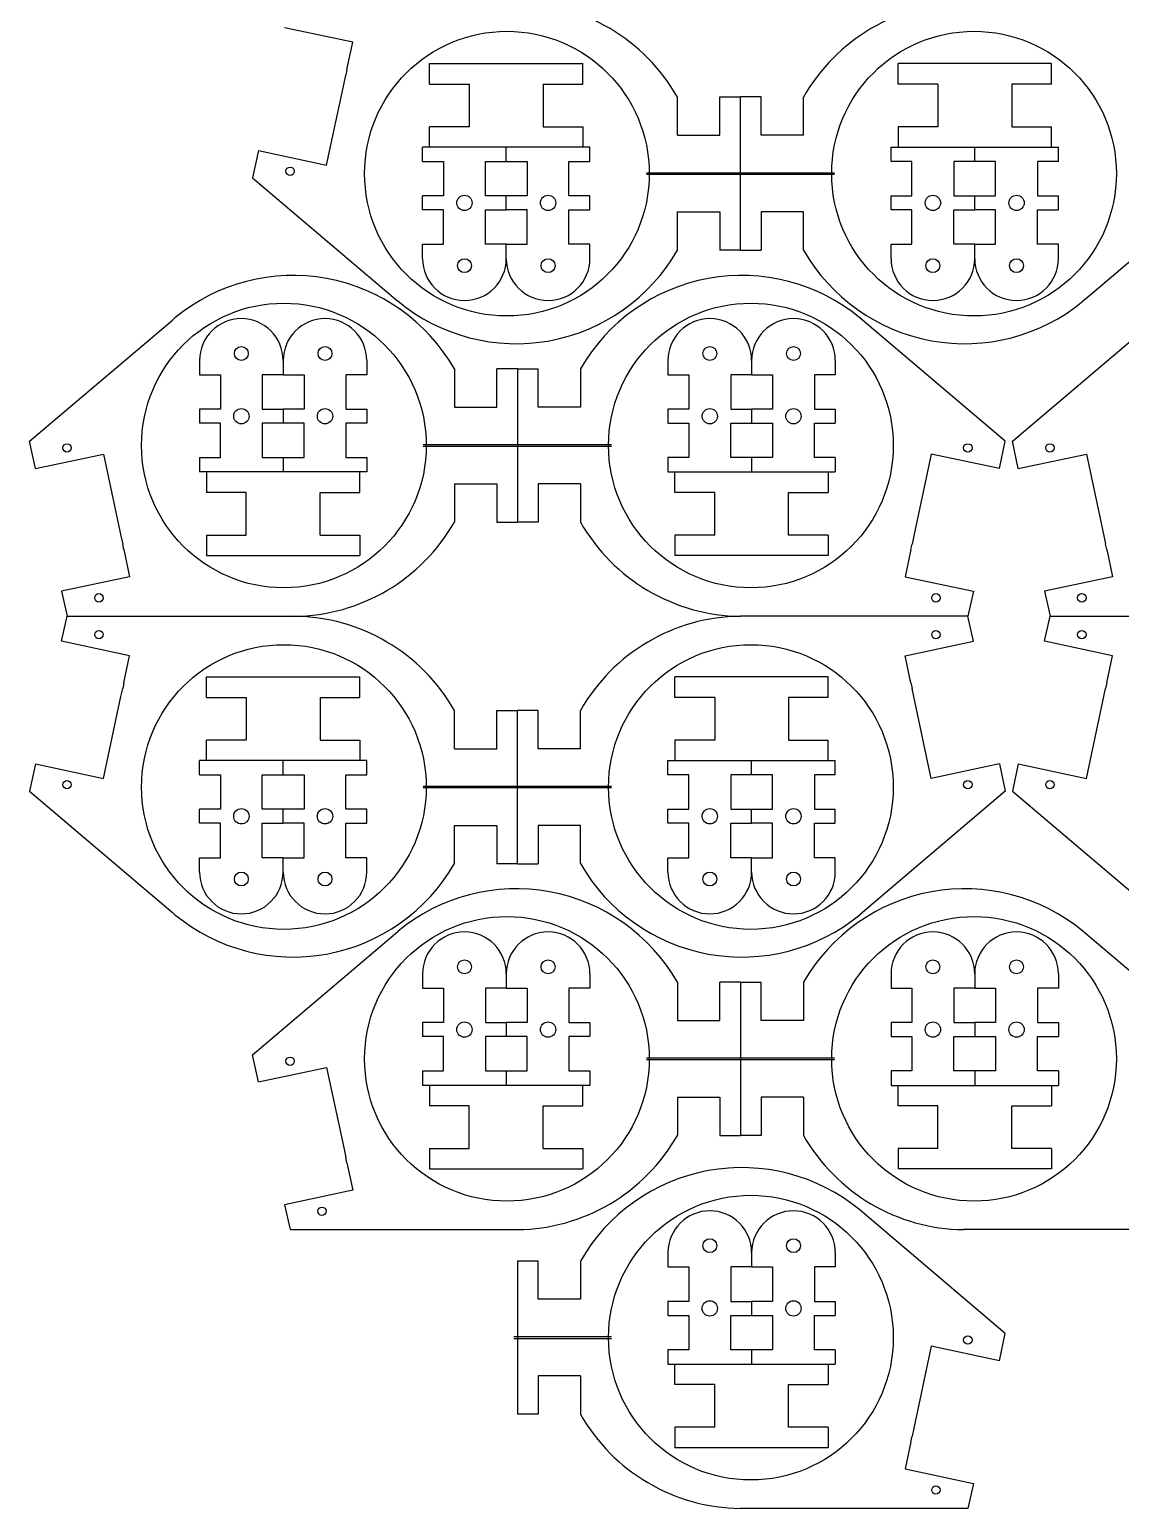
# Model space of a CAD drawing. Extents: x 0.2 to 23.7, y 0.2 to 17.8.
# Drawn here: x 0.15 to 7.98, y 0.2 to 10.81 of the extents above; entities that cross this region are included whole.
import ezdxf

# ---------------------------------------------------------------- set-up
doc = ezdxf.new("R2010")
doc.units = 0
doc.layers.add('20', color=253, linetype='CONTINUOUS')

msp = doc.modelspace()

# ---------------------------------------------------------------- linework, layer by layer
at = {"layer": '20'}
for p, q in [((2.468906, 10.717146), (1.979832, 10.821102)), ((2.427324, 10.521517), (2.468906, 10.717146)), ((2.427324, 10.521517), (2.4189, 10.4825)), ((3.02, 10.418), (3.02, 10.565)), ((3.02, 10.565), (4.12, 10.565)), ((4.12, 10.418), (4.12, 10.565)), ((6.38, 10.418), (6.38, 10.565)), ((7.48, 10.565), (6.38, 10.565)), ((7.48, 10.418), (7.48, 10.565)), ((2.281785, 9.836813), (2.406532, 10.423702)), ((2.406532, 10.423702), (2.4189, 10.4825)), ((3.02, 10.418), (3.305, 10.418)), ((3.305, 10.418), (3.305, 10.112)), ((3.835, 10.418), (3.835, 10.112)), ((3.835, 10.418), (4.12, 10.418)), ((6.665, 10.418), (6.38, 10.418)), ((6.665, 10.418), (6.665, 10.112)), ((7.48, 10.418), (7.195, 10.418)), ((7.195, 10.418), (7.195, 10.112)), ((4.798, 10.05), (4.798, 10.324)), ((5.102, 10.325), (5.25, 10.325)), ((5.102, 10.05), (5.102, 10.325)), ((5.25, 9.225), (5.25, 10.325)), ((5.398, 10.325), (5.25, 10.325)), ((5.398, 10.05), (5.398, 10.325)), ((5.702, 10.05), (5.702, 10.324)), ((3.02, 9.965), (3.02, 10.112)), ((3.305, 10.112), (3.02, 10.112)), ((3.835, 10.112), (4.12, 10.112)), ((4.12, 10.112), (4.12, 9.965)), ((6.38, 10.112), (6.38, 9.965)), ((6.665, 10.112), (6.38, 10.112)), ((7.195, 10.112), (7.48, 10.112)), ((7.48, 9.965), (7.48, 10.112)), ((4.798, 10.05), (5.102, 10.05)), ((5.702, 10.05), (5.398, 10.05)), ((1.792711, 9.940769), (1.751129, 9.74514)), ((1.792711, 9.940769), (2.281785, 9.836813)), ((3.57, 9.965), (2.97, 9.965)), ((2.97, 9.862), (2.97, 9.965)), ((3.57, 9.862), (3.57, 9.965)), ((4.17, 9.965), (3.57, 9.965)), ((4.17, 9.862), (4.17, 9.965)), ((6.33, 9.965), (6.93, 9.965)), ((6.33, 9.862), (6.33, 9.965)), ((6.93, 9.965), (7.53, 9.965)), ((6.93, 9.862), (6.93, 9.965)), ((7.53, 9.862), (7.53, 9.965)), ((2.97, 9.862), (3.12, 9.862)), ((3.12, 9.862), (3.12, 9.615)), ((3.42, 9.615), (3.42, 9.862)), ((3.42, 9.862), (3.57, 9.862)), ((3.57, 9.862), (3.72, 9.862)), ((3.72, 9.862), (3.72, 9.615)), ((4.02, 9.615), (4.02, 9.862)), ((4.02, 9.862), (4.17, 9.862)), ((4.575, 9.78), (5.925, 9.78)), ((5.925, 9.77), (4.575, 9.77)), ((6.48, 9.862), (6.33, 9.862)), ((6.48, 9.615), (6.48, 9.862)), ((6.93, 9.862), (6.78, 9.862)), ((6.78, 9.862), (6.78, 9.615)), ((7.08, 9.862), (6.93, 9.862)), ((7.08, 9.615), (7.08, 9.862)), ((7.53, 9.862), (7.38, 9.862)), ((7.38, 9.862), (7.38, 9.615)), ((1.751129, 9.74514), (2.775, 8.875)), ((8.748871, 9.74514), (7.725, 8.875)), ((2.97, 9.515), (2.97, 9.615)), ((3.12, 9.615), (2.97, 9.615)), ((3.57, 9.615), (3.42, 9.615)), ((3.57, 9.515), (3.57, 9.615)), ((3.72, 9.615), (3.57, 9.615)), ((4.17, 9.615), (4.02, 9.615)), ((4.17, 9.515), (4.17, 9.615)), ((6.33, 9.515), (6.33, 9.615)), ((6.33, 9.615), (6.48, 9.615)), ((6.78, 9.615), (6.93, 9.615)), ((6.93, 9.515), (6.93, 9.615)), ((6.93, 9.615), (7.08, 9.615)), ((7.38, 9.615), (7.53, 9.615)), ((7.53, 9.515), (7.53, 9.615)), ((3.12, 9.515), (2.97, 9.515)), ((3.12, 9.268), (3.12, 9.515)), ((3.42, 9.268), (3.42, 9.515)), ((3.42, 9.515), (3.57, 9.515)), ((3.72, 9.515), (3.57, 9.515)), ((3.72, 9.268), (3.72, 9.515)), ((4.02, 9.268), (4.02, 9.515)), ((4.02, 9.515), (4.17, 9.515)), ((4.798, 9.226), (4.798, 9.5)), ((4.798, 9.5), (5.102, 9.5)), ((5.102, 9.5), (5.102, 9.225)), ((5.702, 9.5), (5.398, 9.5)), ((5.398, 9.5), (5.398, 9.225)), ((5.702, 9.226), (5.702, 9.5)), ((6.48, 9.515), (6.33, 9.515)), ((6.48, 9.268), (6.48, 9.515)), ((6.78, 9.268), (6.78, 9.515)), ((6.78, 9.515), (6.93, 9.515)), ((7.08, 9.515), (6.93, 9.515)), ((7.08, 9.268), (7.08, 9.515)), ((7.38, 9.268), (7.38, 9.515)), ((7.38, 9.515), (7.53, 9.515)), ((2.97, 9.165), (2.97, 9.268)), ((2.97, 9.268), (3.12, 9.268)), ((3.57, 9.268), (3.42, 9.268)), ((3.57, 9.165), (3.57, 9.268)), ((3.57, 9.268), (3.72, 9.268)), ((4.17, 9.268), (4.02, 9.268)), ((4.17, 9.165), (4.17, 9.268)), ((6.33, 9.165), (6.33, 9.268)), ((6.33, 9.268), (6.48, 9.268)), ((6.93, 9.268), (6.78, 9.268)), ((6.93, 9.165), (6.93, 9.268)), ((6.93, 9.268), (7.08, 9.268)), ((7.53, 9.268), (7.38, 9.268)), ((7.53, 9.165), (7.53, 9.268)), ((5.25, 9.225), (5.102, 9.225)), ((5.25, 9.225), (5.398, 9.225)), ((2.775, 8.875), (2.7938, 8.8592)), ((7.725, 8.875), (7.7062, 8.8592)), ((0.151129, 7.85486), (1.175, 8.725)), ((1.175, 8.725), (1.1938, 8.7408)), ((6.125, 8.725), (6.1062, 8.7408)), ((7.148871, 7.85486), (6.125, 8.725)), ((7.201129, 7.85486), (8.225, 8.725)), ((1.37, 8.435), (1.37, 8.332)), ((1.97, 8.435), (1.97, 8.332)), ((2.57, 8.435), (2.57, 8.332)), ((4.73, 8.435), (4.73, 8.332)), ((5.33, 8.435), (5.33, 8.332)), ((5.93, 8.435), (5.93, 8.332)), ((1.37, 8.332), (1.52, 8.332)), ((1.52, 8.332), (1.52, 8.085)), ((1.97, 8.332), (1.82, 8.332)), ((1.82, 8.332), (1.82, 8.085)), ((1.97, 8.332), (2.12, 8.332)), ((2.12, 8.332), (2.12, 8.085)), ((2.57, 8.332), (2.42, 8.332)), ((2.42, 8.332), (2.42, 8.085)), ((3.198, 8.374), (3.198, 8.1)), ((3.65, 8.375), (3.502, 8.375)), ((3.502, 8.1), (3.502, 8.375)), ((3.65, 8.375), (3.65, 7.275)), ((3.65, 8.375), (3.798, 8.375)), ((3.798, 8.1), (3.798, 8.375)), ((4.102, 8.374), (4.102, 8.1)), ((4.73, 8.332), (4.88, 8.332)), ((4.88, 8.332), (4.88, 8.085)), ((5.33, 8.332), (5.18, 8.332)), ((5.18, 8.332), (5.18, 8.085)), ((5.33, 8.332), (5.48, 8.332)), ((5.48, 8.332), (5.48, 8.085)), ((5.93, 8.332), (5.78, 8.332)), ((5.78, 8.332), (5.78, 8.085)), ((1.37, 8.085), (1.37, 7.985)), ((1.52, 8.085), (1.37, 8.085)), ((1.82, 8.085), (1.97, 8.085)), ((1.97, 8.085), (1.97, 7.985)), ((2.12, 8.085), (1.97, 8.085)), ((2.42, 8.085), (2.57, 8.085)), ((2.57, 8.085), (2.57, 7.985)), ((3.198, 8.1), (3.502, 8.1)), ((4.102, 8.1), (3.798, 8.1)), ((4.73, 8.085), (4.73, 7.985)), ((4.88, 8.085), (4.73, 8.085)), ((5.18, 8.085), (5.33, 8.085)), ((5.33, 8.085), (5.33, 7.985)), ((5.48, 8.085), (5.33, 8.085)), ((5.78, 8.085), (5.93, 8.085)), ((5.93, 8.085), (5.93, 7.985)), ((1.52, 7.985), (1.37, 7.985)), ((1.52, 7.738), (1.52, 7.985)), ((1.97, 7.985), (1.82, 7.985)), ((1.82, 7.985), (1.82, 7.738)), ((2.12, 7.985), (1.97, 7.985)), ((2.12, 7.738), (2.12, 7.985)), ((2.57, 7.985), (2.42, 7.985)), ((2.42, 7.985), (2.42, 7.738)), ((4.73, 7.985), (4.88, 7.985)), ((4.88, 7.985), (4.88, 7.738)), ((5.18, 7.738), (5.18, 7.985)), ((5.18, 7.985), (5.33, 7.985)), ((5.33, 7.985), (5.48, 7.985)), ((5.48, 7.985), (5.48, 7.738)), ((5.78, 7.738), (5.78, 7.985)), ((5.78, 7.985), (5.93, 7.985)), ((0.192711, 7.659231), (0.151129, 7.85486)), ((7.107289, 7.659231), (7.148871, 7.85486)), ((7.242711, 7.659231), (7.201129, 7.85486)), ((0.192711, 7.659231), (0.681785, 7.763187)), ((0.681785, 7.763187), (0.806532, 7.176298)), ((4.325, 7.83), (2.975, 7.83)), ((2.975, 7.82), (4.325, 7.82)), ((6.618215, 7.763187), (6.493468, 7.176298)), ((7.107289, 7.659231), (6.618215, 7.763187)), ((7.242711, 7.659231), (7.731785, 7.763187)), ((7.731785, 7.763187), (7.856532, 7.176298)), ((1.37, 7.738), (1.37, 7.635)), ((1.37, 7.738), (1.52, 7.738)), ((1.82, 7.738), (1.97, 7.738)), ((1.97, 7.738), (1.97, 7.635)), ((1.97, 7.738), (2.12, 7.738)), ((2.42, 7.738), (2.57, 7.738)), ((2.57, 7.738), (2.57, 7.635)), ((4.73, 7.738), (4.73, 7.635)), ((4.88, 7.738), (4.73, 7.738)), ((5.33, 7.738), (5.18, 7.738)), ((5.33, 7.738), (5.33, 7.635)), ((5.48, 7.738), (5.33, 7.738)), ((5.93, 7.738), (5.78, 7.738)), ((5.93, 7.738), (5.93, 7.635)), ((1.97, 7.635), (1.37, 7.635)), ((1.42, 7.635), (1.42, 7.488)), ((2.57, 7.635), (1.97, 7.635)), ((2.52, 7.488), (2.52, 7.635)), ((3.198, 7.55), (3.502, 7.55)), ((3.198, 7.55), (3.198, 7.276)), ((3.502, 7.55), (3.502, 7.275)), ((4.102, 7.55), (3.798, 7.55)), ((3.798, 7.55), (3.798, 7.275)), ((4.102, 7.55), (4.102, 7.276)), ((4.73, 7.635), (5.33, 7.635)), ((4.78, 7.488), (4.78, 7.635)), ((5.33, 7.635), (5.93, 7.635)), ((5.88, 7.635), (5.88, 7.488)), ((1.705, 7.488), (1.42, 7.488)), ((1.705, 7.182), (1.705, 7.488)), ((2.235, 7.182), (2.235, 7.488)), ((2.235, 7.488), (2.52, 7.488)), ((5.065, 7.488), (4.78, 7.488)), ((5.065, 7.182), (5.065, 7.488)), ((5.595, 7.182), (5.595, 7.488)), ((5.595, 7.488), (5.88, 7.488)), ((3.502, 7.275), (3.65, 7.275)), ((3.798, 7.275), (3.65, 7.275)), ((0.806532, 7.176298), (0.8189, 7.1175)), ((0.827324, 7.078483), (0.8189, 7.1175)), ((1.42, 7.182), (1.705, 7.182)), ((1.42, 7.182), (1.42, 7.035)), ((2.235, 7.182), (2.52, 7.182)), ((2.52, 7.182), (2.52, 7.035)), ((5.065, 7.182), (4.78, 7.182)), ((4.78, 7.182), (4.78, 7.035)), ((5.88, 7.182), (5.595, 7.182)), ((5.88, 7.182), (5.88, 7.035)), ((6.472676, 7.078483), (6.4811, 7.1175)), ((6.493468, 7.176298), (6.4811, 7.1175)), ((7.856532, 7.176298), (7.8689, 7.1175)), ((7.877324, 7.078483), (7.8689, 7.1175)), ((0.827324, 7.078483), (0.868906, 6.882854)), ((1.42, 7.035), (2.52, 7.035)), ((5.88, 7.035), (4.78, 7.035)), ((6.472676, 7.078483), (6.431094, 6.882854)), ((7.877324, 7.078483), (7.918906, 6.882854)), ((0.868906, 6.882854), (0.379832, 6.778898)), ((6.431094, 6.882854), (6.920168, 6.778898)), ((7.918906, 6.882854), (7.429832, 6.778898)), ((0.379832, 6.778898), (0.42, 6.6)), ((6.920168, 6.778898), (6.88, 6.6)), ((7.429832, 6.778898), (7.47, 6.6)), ((0.379832, 6.421102), (0.42, 6.6)), ((0.42, 6.6), (2.05, 6.6)), ((6.88, 6.6), (5.25, 6.6)), ((6.920168, 6.421102), (6.88, 6.6)), ((7.429832, 6.421102), (7.47, 6.6)), ((7.47, 6.6), (9.1, 6.6)), ((0.868906, 6.317146), (0.379832, 6.421102)), ((6.431094, 6.317146), (6.920168, 6.421102)), ((7.918906, 6.317146), (7.429832, 6.421102)), ((0.827324, 6.121517), (0.868906, 6.317146)), ((6.472676, 6.121517), (6.431094, 6.317146)), ((7.877324, 6.121517), (7.918906, 6.317146)), ((1.42, 6.018), (1.42, 6.165)), ((1.42, 6.165), (2.52, 6.165)), ((2.52, 6.018), (2.52, 6.165)), ((4.78, 6.018), (4.78, 6.165)), ((5.88, 6.165), (4.78, 6.165)), ((5.88, 6.018), (5.88, 6.165)), ((0.806532, 6.023702), (0.8189, 6.0825)), ((0.827324, 6.121517), (0.8189, 6.0825)), ((6.472676, 6.121517), (6.4811, 6.0825)), ((6.493468, 6.023702), (6.4811, 6.0825)), ((7.856532, 6.023702), (7.8689, 6.0825)), ((7.877324, 6.121517), (7.8689, 6.0825)), ((0.681785, 5.436813), (0.806532, 6.023702)), ((1.42, 6.018), (1.705, 6.018)), ((1.705, 6.018), (1.705, 5.712)), ((2.235, 6.018), (2.235, 5.712)), ((2.235, 6.018), (2.52, 6.018)), ((5.065, 6.018), (4.78, 6.018)), ((5.065, 6.018), (5.065, 5.712)), ((5.88, 6.018), (5.595, 6.018)), ((5.595, 6.018), (5.595, 5.712)), ((6.618215, 5.436813), (6.493468, 6.023702)), ((7.731785, 5.436813), (7.856532, 6.023702)), ((3.198, 5.65), (3.198, 5.924)), ((3.502, 5.925), (3.65, 5.925)), ((3.502, 5.65), (3.502, 5.925)), ((3.65, 4.825), (3.65, 5.925)), ((3.798, 5.925), (3.65, 5.925)), ((3.798, 5.65), (3.798, 5.925)), ((4.102, 5.65), (4.102, 5.924)), ((1.42, 5.565), (1.42, 5.712)), ((1.705, 5.712), (1.42, 5.712)), ((2.235, 5.712), (2.52, 5.712)), ((2.52, 5.712), (2.52, 5.565)), ((3.198, 5.65), (3.502, 5.65)), ((4.102, 5.65), (3.798, 5.65)), ((4.78, 5.712), (4.78, 5.565)), ((5.065, 5.712), (4.78, 5.712)), ((5.595, 5.712), (5.88, 5.712)), ((5.88, 5.565), (5.88, 5.712)), ((0.192711, 5.540769), (0.151129, 5.34514)), ((0.192711, 5.540769), (0.681785, 5.436813)), ((1.97, 5.565), (1.37, 5.565)), ((1.37, 5.462), (1.37, 5.565)), ((1.97, 5.462), (1.97, 5.565)), ((2.57, 5.565), (1.97, 5.565)), ((2.57, 5.462), (2.57, 5.565)), ((4.73, 5.565), (5.33, 5.565)), ((4.73, 5.462), (4.73, 5.565)), ((5.33, 5.565), (5.93, 5.565)), ((5.33, 5.462), (5.33, 5.565)), ((5.93, 5.462), (5.93, 5.565)), ((7.107289, 5.540769), (6.618215, 5.436813)), ((7.107289, 5.540769), (7.148871, 5.34514)), ((7.242711, 5.540769), (7.201129, 5.34514)), ((7.242711, 5.540769), (7.731785, 5.436813)), ((1.37, 5.462), (1.52, 5.462)), ((1.52, 5.462), (1.52, 5.215)), ((1.82, 5.215), (1.82, 5.462)), ((1.82, 5.462), (1.97, 5.462)), ((1.97, 5.462), (2.12, 5.462)), ((2.12, 5.462), (2.12, 5.215)), ((2.42, 5.215), (2.42, 5.462)), ((2.42, 5.462), (2.57, 5.462)), ((4.88, 5.462), (4.73, 5.462)), ((4.88, 5.215), (4.88, 5.462)), ((5.33, 5.462), (5.18, 5.462)), ((5.18, 5.462), (5.18, 5.215)), ((5.48, 5.462), (5.33, 5.462)), ((5.48, 5.215), (5.48, 5.462)), ((5.93, 5.462), (5.78, 5.462)), ((5.78, 5.462), (5.78, 5.215)), ((0.151129, 5.34514), (1.175, 4.475)), ((2.975, 5.38), (4.325, 5.38)), ((4.325, 5.37), (2.975, 5.37)), ((7.148871, 5.34514), (6.125, 4.475)), ((7.201129, 5.34514), (8.225, 4.475)), ((1.37, 5.115), (1.37, 5.215)), ((1.52, 5.215), (1.37, 5.215)), ((1.97, 5.215), (1.82, 5.215)), ((1.97, 5.115), (1.97, 5.215)), ((2.12, 5.215), (1.97, 5.215)), ((2.57, 5.215), (2.42, 5.215)), ((2.57, 5.115), (2.57, 5.215)), ((4.73, 5.115), (4.73, 5.215)), ((4.73, 5.215), (4.88, 5.215)), ((5.18, 5.215), (5.33, 5.215)), ((5.33, 5.115), (5.33, 5.215)), ((5.33, 5.215), (5.48, 5.215)), ((5.78, 5.215), (5.93, 5.215)), ((5.93, 5.115), (5.93, 5.215)), ((1.52, 5.115), (1.37, 5.115)), ((1.52, 4.868), (1.52, 5.115)), ((1.82, 4.868), (1.82, 5.115)), ((1.82, 5.115), (1.97, 5.115)), ((2.12, 5.115), (1.97, 5.115)), ((2.12, 4.868), (2.12, 5.115)), ((2.42, 4.868), (2.42, 5.115)), ((2.42, 5.115), (2.57, 5.115)), ((3.198, 4.826), (3.198, 5.1)), ((3.198, 5.1), (3.502, 5.1)), ((3.502, 5.1), (3.502, 4.825)), ((4.102, 5.1), (3.798, 5.1)), ((3.798, 5.1), (3.798, 4.825)), ((4.102, 4.826), (4.102, 5.1)), ((4.88, 5.115), (4.73, 5.115)), ((4.88, 4.868), (4.88, 5.115)), ((5.18, 4.868), (5.18, 5.115)), ((5.18, 5.115), (5.33, 5.115)), ((5.48, 5.115), (5.33, 5.115)), ((5.48, 4.868), (5.48, 5.115)), ((5.78, 4.868), (5.78, 5.115)), ((5.78, 5.115), (5.93, 5.115)), ((1.37, 4.765), (1.37, 4.868)), ((1.37, 4.868), (1.52, 4.868)), ((1.97, 4.868), (1.82, 4.868)), ((1.97, 4.765), (1.97, 4.868)), ((1.97, 4.868), (2.12, 4.868)), ((2.57, 4.868), (2.42, 4.868)), ((2.57, 4.765), (2.57, 4.868)), ((3.65, 4.825), (3.502, 4.825)), ((3.65, 4.825), (3.798, 4.825)), ((4.73, 4.765), (4.73, 4.868)), ((4.73, 4.868), (4.88, 4.868)), ((5.33, 4.868), (5.18, 4.868)), ((5.33, 4.765), (5.33, 4.868)), ((5.33, 4.868), (5.48, 4.868)), ((5.93, 4.868), (5.78, 4.868)), ((5.93, 4.765), (5.93, 4.868)), ((1.175, 4.475), (1.1938, 4.4592)), ((6.125, 4.475), (6.1062, 4.4592)), ((1.751129, 3.45486), (2.775, 4.325)), ((2.775, 4.325), (2.7938, 4.3408)), ((7.725, 4.325), (7.7062, 4.3408)), ((8.748871, 3.45486), (7.725, 4.325)), ((2.97, 4.035), (2.97, 3.932)), ((3.57, 4.035), (3.57, 3.932)), ((4.17, 4.035), (4.17, 3.932)), ((6.33, 4.035), (6.33, 3.932)), ((6.93, 4.035), (6.93, 3.932)), ((7.53, 4.035), (7.53, 3.932)), ((2.97, 3.932), (3.12, 3.932)), ((3.12, 3.932), (3.12, 3.685)), ((3.57, 3.932), (3.42, 3.932)), ((3.42, 3.932), (3.42, 3.685)), ((3.57, 3.932), (3.72, 3.932)), ((3.72, 3.932), (3.72, 3.685)), ((4.17, 3.932), (4.02, 3.932)), ((4.02, 3.932), (4.02, 3.685)), ((4.798, 3.974), (4.798, 3.7)), ((5.25, 3.975), (5.102, 3.975)), ((5.102, 3.7), (5.102, 3.975)), ((5.25, 3.975), (5.25, 2.875)), ((5.25, 3.975), (5.398, 3.975)), ((5.398, 3.7), (5.398, 3.975)), ((5.702, 3.974), (5.702, 3.7)), ((6.33, 3.932), (6.48, 3.932)), ((6.48, 3.932), (6.48, 3.685)), ((6.93, 3.932), (6.78, 3.932)), ((6.78, 3.932), (6.78, 3.685)), ((6.93, 3.932), (7.08, 3.932)), ((7.08, 3.932), (7.08, 3.685)), ((7.53, 3.932), (7.38, 3.932)), ((7.38, 3.932), (7.38, 3.685)), ((2.97, 3.685), (2.97, 3.585)), ((3.12, 3.685), (2.97, 3.685)), ((3.42, 3.685), (3.57, 3.685)), ((3.57, 3.685), (3.57, 3.585)), ((3.72, 3.685), (3.57, 3.685)), ((4.02, 3.685), (4.17, 3.685)), ((4.17, 3.685), (4.17, 3.585)), ((4.798, 3.7), (5.102, 3.7)), ((5.702, 3.7), (5.398, 3.7)), ((6.33, 3.685), (6.33, 3.585)), ((6.48, 3.685), (6.33, 3.685)), ((6.78, 3.685), (6.93, 3.685)), ((6.93, 3.685), (6.93, 3.585)), ((7.08, 3.685), (6.93, 3.685)), ((7.38, 3.685), (7.53, 3.685)), ((7.53, 3.685), (7.53, 3.585)), ((3.12, 3.585), (2.97, 3.585)), ((3.12, 3.338), (3.12, 3.585)), ((3.57, 3.585), (3.42, 3.585)), ((3.42, 3.585), (3.42, 3.338)), ((3.72, 3.585), (3.57, 3.585)), ((3.72, 3.338), (3.72, 3.585)), ((4.17, 3.585), (4.02, 3.585)), ((4.02, 3.585), (4.02, 3.338)), ((6.33, 3.585), (6.48, 3.585)), ((6.48, 3.585), (6.48, 3.338)), ((6.78, 3.338), (6.78, 3.585)), ((6.78, 3.585), (6.93, 3.585)), ((6.93, 3.585), (7.08, 3.585)), ((7.08, 3.585), (7.08, 3.338)), ((7.38, 3.338), (7.38, 3.585)), ((7.38, 3.585), (7.53, 3.585)), ((1.792711, 3.259231), (1.751129, 3.45486)), ((5.925, 3.43), (4.575, 3.43)), ((4.575, 3.42), (5.925, 3.42)), ((1.792711, 3.259231), (2.281785, 3.363187)), ((2.281785, 3.363187), (2.406532, 2.776298)), ((2.97, 3.338), (2.97, 3.235)), ((2.97, 3.338), (3.12, 3.338)), ((3.42, 3.338), (3.57, 3.338)), ((3.57, 3.338), (3.57, 3.235)), ((3.57, 3.338), (3.72, 3.338)), ((4.02, 3.338), (4.17, 3.338)), ((4.17, 3.338), (4.17, 3.235)), ((6.33, 3.338), (6.33, 3.235)), ((6.48, 3.338), (6.33, 3.338)), ((6.93, 3.338), (6.78, 3.338)), ((6.93, 3.338), (6.93, 3.235)), ((7.08, 3.338), (6.93, 3.338)), ((7.53, 3.338), (7.38, 3.338)), ((7.53, 3.338), (7.53, 3.235)), ((3.57, 3.235), (2.97, 3.235)), ((3.02, 3.235), (3.02, 3.088)), ((4.17, 3.235), (3.57, 3.235)), ((4.12, 3.088), (4.12, 3.235)), ((6.33, 3.235), (6.93, 3.235)), ((6.38, 3.088), (6.38, 3.235)), ((6.93, 3.235), (7.53, 3.235)), ((7.48, 3.235), (7.48, 3.088)), ((3.305, 3.088), (3.02, 3.088)), ((3.305, 2.782), (3.305, 3.088)), ((3.835, 2.782), (3.835, 3.088)), ((3.835, 3.088), (4.12, 3.088)), ((4.798, 3.15), (5.102, 3.15)), ((4.798, 3.15), (4.798, 2.876)), ((5.102, 3.15), (5.102, 2.875)), ((5.702, 3.15), (5.398, 3.15)), ((5.398, 3.15), (5.398, 2.875)), ((5.702, 3.15), (5.702, 2.876)), ((6.665, 3.088), (6.38, 3.088)), ((6.665, 2.782), (6.665, 3.088)), ((7.195, 2.782), (7.195, 3.088)), ((7.195, 3.088), (7.48, 3.088)), ((5.102, 2.875), (5.25, 2.875)), ((5.398, 2.875), (5.25, 2.875)), ((2.406532, 2.776298), (2.4189, 2.7175)), ((3.02, 2.782), (3.305, 2.782)), ((3.02, 2.782), (3.02, 2.635)), ((3.835, 2.782), (4.12, 2.782)), ((4.12, 2.782), (4.12, 2.635)), ((6.665, 2.782), (6.38, 2.782)), ((6.38, 2.782), (6.38, 2.635)), ((7.48, 2.782), (7.195, 2.782)), ((7.48, 2.782), (7.48, 2.635)), ((2.427324, 2.678483), (2.4189, 2.7175)), ((2.427324, 2.678483), (2.468906, 2.482854)), ((3.02, 2.635), (4.12, 2.635)), ((7.48, 2.635), (6.38, 2.635)), ((2.468906, 2.482854), (1.979832, 2.378898)), ((1.979832, 2.378898), (2.02, 2.2)), ((6.125, 2.325), (6.1062, 2.3408)), ((7.148871, 1.45486), (6.125, 2.325)), ((2.02, 2.2), (3.65, 2.2)), ((8.48, 2.2), (6.85, 2.2)), ((4.73, 2.035), (4.73, 1.932)), ((5.33, 2.035), (5.33, 1.932)), ((5.93, 2.035), (5.93, 1.932)), ((3.65, 1.975), (3.65, 0.875)), ((3.65, 1.975), (3.798, 1.975)), ((3.798, 1.7), (3.798, 1.975)), ((4.102, 1.974), (4.102, 1.7)), ((4.73, 1.932), (4.88, 1.932)), ((4.88, 1.932), (4.88, 1.685)), ((5.33, 1.932), (5.18, 1.932)), ((5.18, 1.932), (5.18, 1.685)), ((5.33, 1.932), (5.48, 1.932)), ((5.48, 1.932), (5.48, 1.685)), ((5.93, 1.932), (5.78, 1.932)), ((5.78, 1.932), (5.78, 1.685)), ((4.102, 1.7), (3.798, 1.7)), ((4.73, 1.685), (4.73, 1.585)), ((4.88, 1.685), (4.73, 1.685)), ((5.18, 1.685), (5.33, 1.685)), ((5.33, 1.685), (5.33, 1.585)), ((5.48, 1.685), (5.33, 1.685)), ((5.78, 1.685), (5.93, 1.685)), ((5.93, 1.685), (5.93, 1.585)), ((4.73, 1.585), (4.88, 1.585)), ((4.88, 1.585), (4.88, 1.338)), ((5.18, 1.338), (5.18, 1.585)), ((5.18, 1.585), (5.33, 1.585)), ((5.33, 1.585), (5.48, 1.585)), ((5.48, 1.585), (5.48, 1.338)), ((5.78, 1.338), (5.78, 1.585)), ((5.78, 1.585), (5.93, 1.585)), ((4.325, 1.43), (3.625, 1.43)), ((3.625, 1.42), (4.325, 1.42)), ((7.107289, 1.259231), (7.148871, 1.45486)), ((4.73, 1.338), (4.73, 1.235)), ((4.88, 1.338), (4.73, 1.338)), ((5.33, 1.338), (5.18, 1.338)), ((5.33, 1.338), (5.33, 1.235)), ((5.48, 1.338), (5.33, 1.338)), ((5.93, 1.338), (5.78, 1.338)), ((5.93, 1.338), (5.93, 1.235)), ((6.618215, 1.363187), (6.493468, 0.776298)), ((7.107289, 1.259231), (6.618215, 1.363187)), ((4.73, 1.235), (5.33, 1.235)), ((4.78, 1.088), (4.78, 1.235)), ((5.33, 1.235), (5.93, 1.235)), ((5.88, 1.235), (5.88, 1.088)), ((4.102, 1.15), (3.798, 1.15)), ((3.798, 1.15), (3.798, 0.875)), ((4.102, 1.15), (4.102, 0.876)), ((5.065, 1.088), (4.78, 1.088)), ((5.065, 0.782), (5.065, 1.088)), ((5.595, 0.782), (5.595, 1.088)), ((5.595, 1.088), (5.88, 1.088)), ((3.798, 0.875), (3.65, 0.875)), ((5.065, 0.782), (4.78, 0.782)), ((4.78, 0.782), (4.78, 0.635)), ((5.88, 0.782), (5.595, 0.782)), ((5.88, 0.782), (5.88, 0.635)), ((6.493468, 0.776298), (6.4811, 0.7175)), ((6.472676, 0.678483), (6.431094, 0.482854)), ((6.472676, 0.678483), (6.4811, 0.7175)), ((5.88, 0.635), (4.78, 0.635)), ((6.431094, 0.482854), (6.920168, 0.378898)), ((6.920168, 0.378898), (6.88, 0.2)), ((6.88, 0.2), (5.25, 0.2))]:
    msp.add_line(p, q, dxfattribs=at)
for centre, radius in [((3.575, 9.775), 1.021), ((6.925, 9.775), 1.021), ((2.019457, 9.791976), 0.03), ((3.27, 9.565), 0.055), ((3.87, 9.565), 0.055), ((6.63, 9.565), 0.055), ((7.23, 9.565), 0.055), ((3.27, 9.115), 0.05), ((3.87, 9.115), 0.05), ((6.63, 9.115), 0.05), ((7.23, 9.115), 0.05), ((1.975, 7.825), 1.021), ((5.325, 7.825), 1.021), ((1.67, 8.485), 0.05), ((2.27, 8.485), 0.05), ((5.03, 8.485), 0.05), ((5.63, 8.485), 0.05), ((1.67, 8.035), 0.055), ((2.27, 8.035), 0.055), ((5.03, 8.035), 0.055), ((5.63, 8.035), 0.055), ((0.419457, 7.808023), 0.03), ((6.880543, 7.808023), 0.03), ((7.469457, 7.808023), 0.03), ((0.64816, 6.732061), 0.03), ((6.65184, 6.732061), 0.03), ((7.69816, 6.732061), 0.03), ((0.64816, 6.467939), 0.03), ((6.65184, 6.467939), 0.03), ((7.69816, 6.467939), 0.03), ((1.975, 5.375), 1.021), ((5.325, 5.375), 1.021), ((0.419457, 5.391976), 0.03), ((6.880543, 5.391976), 0.03), ((7.469457, 5.391976), 0.03), ((1.67, 5.165), 0.055), ((2.27, 5.165), 0.055), ((5.03, 5.165), 0.055), ((5.63, 5.165), 0.055), ((1.67, 4.715), 0.05), ((2.27, 4.715), 0.05), ((5.03, 4.715), 0.05), ((5.63, 4.715), 0.05), ((3.575, 3.425), 1.021), ((6.925, 3.425), 1.021), ((3.27, 4.085), 0.05), ((3.87, 4.085), 0.05), ((6.63, 4.085), 0.05), ((7.23, 4.085), 0.05), ((3.27, 3.635), 0.055), ((3.87, 3.635), 0.055), ((6.63, 3.635), 0.055), ((7.23, 3.635), 0.055), ((2.019457, 3.408023), 0.03), ((5.325, 1.425), 1.021), ((2.24816, 2.332061), 0.03), ((5.03, 2.085), 0.05), ((5.63, 2.085), 0.05), ((5.03, 1.635), 0.055), ((5.63, 1.635), 0.055), ((6.880543, 1.408023), 0.03), ((6.65184, 0.332061), 0.03)]:
    msp.add_circle(centre, radius, dxfattribs=at)
for centre, radius, start, end in [((3.635679, 9.662899), 1.337178, 29.630216, 89.386361), ((6.864321, 9.662899), 1.337178, 90.613639, 150.369784), ((3.641178, 9.888004), 1.332849, 230.523317, 330.219175), ((3.27, 9.165), 0.3, 180, 270), ((3.27, 9.165), 0.3, 270, 0), ((3.87, 9.165), 0.3, 180, 270), ((3.87, 9.165), 0.3, 270, 0), ((6.858822, 9.888004), 1.332849, 209.780825, 309.476683), ((6.63, 9.165), 0.3, 180, 270), ((6.63, 9.165), 0.3, 270, 0), ((7.23, 9.165), 0.3, 180, 270), ((7.23, 9.165), 0.3, 270, 0), ((2.041178, 7.711996), 1.332849, 29.780825, 129.476683), ((5.258822, 7.711996), 1.332849, 50.523317, 150.219175), ((1.67, 8.435), 0.3, 90, 180), ((1.67, 8.435), 0.3, 0, 90), ((2.27, 8.435), 0.3, 90, 180), ((2.27, 8.435), 0.3, 0, 90), ((5.03, 8.435), 0.3, 90, 180), ((5.03, 8.435), 0.3, 0, 90), ((5.63, 8.435), 0.3, 90, 180), ((5.63, 8.435), 0.3, 0, 90), ((2.035679, 7.937101), 1.337178, 270.613639, 330.369784), ((5.264321, 7.937101), 1.337178, 209.630216, 269.386361), ((2.035679, 5.262899), 1.337178, 29.630216, 89.386361), ((5.264321, 5.262899), 1.337178, 90.613639, 150.369784), ((2.041178, 5.488004), 1.332849, 230.523317, 330.219175), ((5.258822, 5.488004), 1.332849, 209.780825, 309.476683), ((1.67, 4.765), 0.3, 180, 270), ((1.67, 4.765), 0.3, 270, 0), ((2.27, 4.765), 0.3, 180, 270), ((2.27, 4.765), 0.3, 270, 0), ((5.03, 4.765), 0.3, 180, 270), ((5.03, 4.765), 0.3, 270, 0), ((5.63, 4.765), 0.3, 180, 270), ((5.63, 4.765), 0.3, 270, 0), ((3.641178, 3.311996), 1.332849, 29.780825, 129.476683), ((6.858822, 3.311996), 1.332849, 50.523317, 150.219175), ((3.27, 4.035), 0.3, 90, 180), ((3.27, 4.035), 0.3, 0, 90), ((3.87, 4.035), 0.3, 90, 180), ((3.87, 4.035), 0.3, 0, 90), ((6.63, 4.035), 0.3, 90, 180), ((6.63, 4.035), 0.3, 0, 90), ((7.23, 4.035), 0.3, 90, 180), ((7.23, 4.035), 0.3, 0, 90), ((3.635679, 3.537101), 1.337178, 270.613639, 330.369784), ((6.864321, 3.537101), 1.337178, 209.630216, 269.386361), ((5.258822, 1.311996), 1.332849, 50.523317, 150.219175), ((5.03, 2.035), 0.3, 90, 180), ((5.03, 2.035), 0.3, 0, 90), ((5.63, 2.035), 0.3, 90, 180), ((5.63, 2.035), 0.3, 0, 90), ((5.264321, 1.537101), 1.337178, 209.630216, 269.386361)]:
    msp.add_arc(centre, radius, start, end, dxfattribs=at)

doc.saveas('drawing.dxf')
